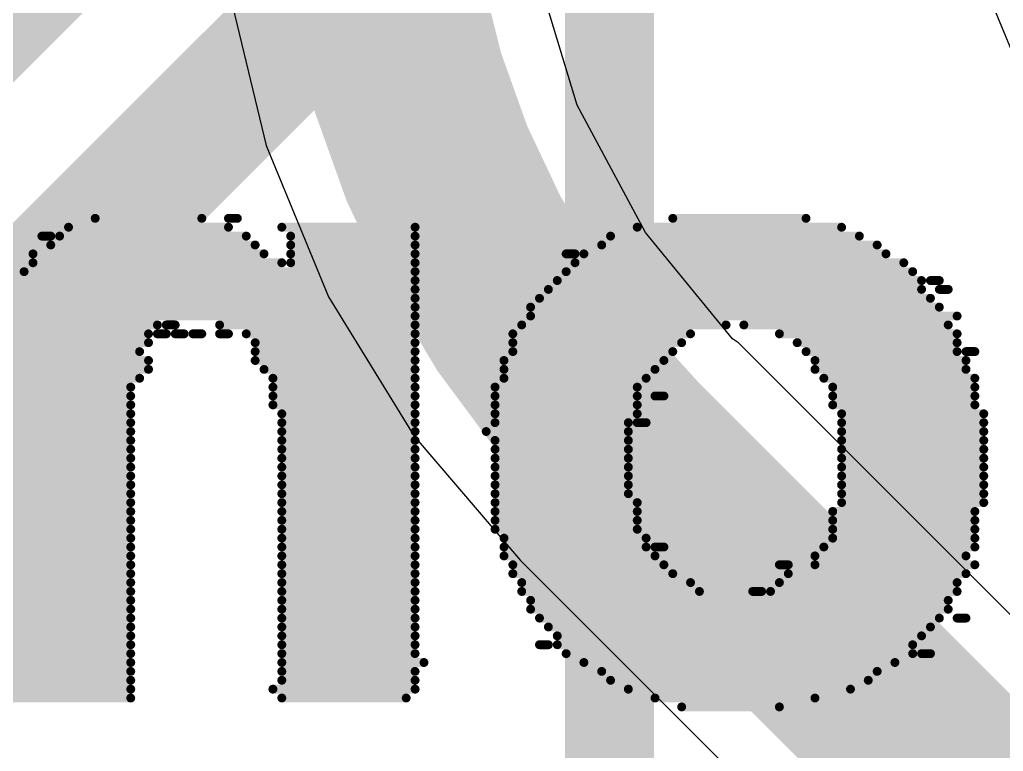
# Model space of a CAD drawing. Header units: millimetres. Extents: x -41 to 155, y -111 to 87.
# Drawn here: x -1.686 to 1.126, y 6.731 to 8.823 of the extents above; entities that cross this region are included whole.
import ezdxf

# ---------------------------------------------------------------- set-up
doc = ezdxf.new("R2010")
doc.units = ezdxf.units.MM
for name, color, linetype in [('BottomLayer', 5, 'Continuous'), ('BottomOverlay', 54, 'Continuous'), ('Mechanical1', 6, 'Continuous'), ('Mechanical2', 216, 'Continuous'), ('TopLayer', 1, 'Continuous')]:
    doc.layers.add(name, color=color, linetype=linetype)

msp = doc.modelspace()

# ---------------------------------------------------------------- linework, layer by layer
at = {"layer": 'BottomLayer', "const_width": 0.3809999999999999}
for points in [[(-8.52047572, 2.09672428), (2.86285178, 13.48005178)], [(-7.206251779999999, 2.47114822), (2.96445178, 12.64185178)]]:
    msp.add_lwpolyline(points, dxfattribs=at)
at = {"layer": 'BottomOverlay', "const_width": 0.0254}
for points in [[(-1.4699996, 8.254999999999999), (-1.1651996, 8.254999999999999)], [(-1.0889996, 8.254999999999999), (-1.0635996, 8.254999999999999)], [(0.1810004, 8.254999999999999), (0.5620004, 8.254999999999999)], [(-1.5461996, 8.2296), (-1.0889996, 8.2296)], [(-0.9365995999999999, 8.2296), (-0.5555996, 8.2296)], [(0.0794004, 8.2296), (0.6636004, 8.2296)], [(-1.6223996, 8.2042), (-1.5969996, 8.2042)], [(-1.5715996, 8.2042), (-1.0381996, 8.2042)], [(-0.9111996, 8.2042), (-0.5555996, 8.2042)], [(0.0032004, 8.2042), (0.7144004, 8.2042)], [(-1.5969996, 8.178799999999999), (-1.0127996, 8.178799999999999)], [(-0.9111996, 8.178799999999999), (-0.5555996, 8.178799999999999)], [(-0.0221996, 8.178799999999999), (0.7652004, 8.178799999999999)], [(-1.6477996, 8.1534), (-0.9873995999999999, 8.1534)], [(-0.9111996, 8.1534), (-0.5555996, 8.1534)], [(-0.1237996, 8.1534), (-0.09839959999999999, 8.1534)], [(-0.0729996, 8.1534), (0.7906004, 8.1534)], [(-1.6477996, 8.128), (-0.9365995999999999, 8.128)], [(-0.9111996, 8.128), (-0.5555996, 8.128)], [(-0.09839959999999999, 8.128), (0.8414004, 8.128)], [(-1.6731996, 8.102599999999999), (-0.5555996, 8.102599999999999)], [(-0.1237996, 8.102599999999999), (0.8668003999999999, 8.102599999999999)], [(-2.5113996, 8.0772), (-0.5555996, 8.0772)], [(-0.1491996, 8.0772), (0.8922003999999999, 8.0772)], [(0.9176003999999999, 8.0772), (0.9430004, 8.0772)], [(-2.5113996, 8.0518), (-0.5555996, 8.0518)], [(-0.1745996, 8.0518), (0.8922003999999999, 8.0518)], [(0.9430004, 8.0518), (0.9684003999999999, 8.0518)], [(-2.5367996, 8.001), (-0.5555996, 8.001)], [(-2.5113996, 8.026399999999999), (-0.5555996, 8.026399999999999)], [(-0.2253996, 8.001), (0.9430004, 8.001)], [(-0.1999996, 8.026399999999999), (0.9176003999999999, 8.026399999999999)], [(-2.5367996, 7.9756), (-0.5555996, 7.9756)], [(-0.2253996, 7.9756), (0.9938003999999999, 7.9756)], [(-1.9017996, 7.9502), (-1.2921996, 7.9502)], [(-1.2667996, 7.9502), (-1.2413996, 7.9502)], [(-1.1143996, 7.9502), (-0.5555996, 7.9502)], [(-0.2507996, 7.9502), (0.3334004, 7.9502)], [(0.3842004, 7.9502), (0.9684003999999999, 7.9502)], [(-1.8509996, 7.924799999999999), (-1.3175996, 7.924799999999999)], [(-1.2921996, 7.924799999999999), (-1.2667996, 7.924799999999999)], [(-1.2413996, 7.924799999999999), (-1.2159996, 7.924799999999999)], [(-1.1905996, 7.924799999999999), (-1.1651996, 7.924799999999999)], [(-1.1143996, 7.924799999999999), (-1.0889996, 7.924799999999999)], [(-1.0381996, 7.924799999999999), (-0.5555996, 7.924799999999999)], [(-0.2761996, 7.924799999999999), (0.2318004, 7.924799999999999)], [(0.4858004, 7.924799999999999), (0.9938003999999999, 7.924799999999999)], [(-1.8255996, 7.899399999999999), (-1.3175996, 7.899399999999999)], [(-1.0127996, 7.899399999999999), (-0.5555996, 7.899399999999999)], [(-0.2761996, 7.899399999999999), (0.2064004, 7.899399999999999)], [(0.5366004, 7.899399999999999), (0.9938003999999999, 7.899399999999999)], [(-1.8001996, 7.874), (-1.3429996, 7.874)], [(-1.0127996, 7.874), (-0.5555996, 7.874)], [(-0.2761996, 7.874), (0.1810004, 7.874)], [(0.5620004, 7.874), (0.9938003999999999, 7.874)], [(1.0192004, 7.874), (1.0446004, 7.874)], [(-1.8001996, 7.848599999999999), (-1.3175996, 7.848599999999999)], [(-1.0127996, 7.848599999999999), (-0.5555996, 7.848599999999999)], [(-0.3015996, 7.848599999999999), (0.1556004, 7.848599999999999)], [(0.5874003999999999, 7.848599999999999), (1.0192004, 7.848599999999999)], [(-1.7747996, 7.823199999999999), (-1.3175996, 7.823199999999999)], [(-0.9873995999999999, 7.823199999999999), (-0.5555996, 7.823199999999999)], [(-0.3015996, 7.823199999999999), (0.1302004, 7.823199999999999)], [(0.5874003999999999, 7.823199999999999), (1.0192004, 7.823199999999999)], [(-1.7747996, 7.7978), (-1.3429996, 7.7978)], [(-0.9619995999999998, 7.7978), (-0.5555996, 7.7978)], [(-0.3015996, 7.7978), (0.1048004, 7.7978)], [(0.6128004, 7.7978), (1.0446004, 7.7978)], [(-1.7747996, 7.772399999999999), (-1.3683996, 7.772399999999999)], [(-0.9619995999999998, 7.772399999999999), (-0.5555996, 7.772399999999999)], [(-0.3269996, 7.772399999999999), (0.0794004, 7.772399999999999)], [(0.6382003999999999, 7.772399999999999), (1.0446004, 7.772399999999999)], [(-1.7493996, 7.746999999999999), (-1.3683996, 7.746999999999999)], [(-1.7493996, 7.7216), (-1.3683996, 7.7216)], [(-0.9619995999999998, 7.746999999999999), (-0.5555996, 7.746999999999999)], [(-0.9619995999999998, 7.7216), (-0.5555996, 7.7216)], [(-0.3269996, 7.746999999999999), (0.0794004, 7.746999999999999)], [(-0.3269996, 7.7216), (0.0794004, 7.7216)], [(0.1302004, 7.746999999999999), (0.1556004, 7.746999999999999)], [(0.6382003999999999, 7.746999999999999), (1.0446004, 7.746999999999999)], [(0.6382003999999999, 7.7216), (1.0446004, 7.7216)], [(-1.7493996, 7.696199999999999), (-1.3683996, 7.696199999999999)], [(-0.9365995999999999, 7.696199999999999), (-0.5555996, 7.696199999999999)], [(-0.3269996, 7.696199999999999), (0.0794004, 7.696199999999999)], [(0.6636004, 7.696199999999999), (1.0700004, 7.696199999999999)], [(-1.7493996, 7.670799999999999), (-1.3683996, 7.670799999999999)], [(-0.9365995999999999, 7.670799999999999), (-0.5555996, 7.670799999999999)], [(-0.3269996, 7.670799999999999), (0.05400039999999999, 7.670799999999999)], [(0.0794004, 7.670799999999999), (0.1048004, 7.670799999999999)], [(0.6636004, 7.670799999999999), (1.0700004, 7.670799999999999)], [(-1.7493996, 7.6454), (-1.3683996, 7.6454)], [(-0.9365995999999999, 7.6454), (-0.5555996, 7.6454)], [(-0.3523996, 7.6454), (0.05400039999999999, 7.6454)], [(0.6636004, 7.6454), (1.0700004, 7.6454)], [(-1.7493996, 7.619999999999999), (-1.3683996, 7.619999999999999)], [(-0.9365995999999999, 7.619999999999999), (-0.5555996, 7.619999999999999)], [(-0.3269996, 7.619999999999999), (0.05400039999999999, 7.619999999999999)], [(0.6636004, 7.619999999999999), (1.0700004, 7.619999999999999)], [(-1.7493996, 7.594599999999999), (-1.3683996, 7.594599999999999)], [(-0.9365995999999999, 7.594599999999999), (-0.5555996, 7.594599999999999)], [(-0.3269996, 7.594599999999999), (0.05400039999999999, 7.594599999999999)], [(0.6636004, 7.594599999999999), (1.0700004, 7.594599999999999)], [(-1.7493996, 7.569199999999999), (-1.3683996, 7.569199999999999)], [(-0.9365995999999999, 7.569199999999999), (-0.5555996, 7.569199999999999)], [(-0.3269996, 7.569199999999999), (0.05400039999999999, 7.569199999999999)], [(0.6636004, 7.569199999999999), (1.0700004, 7.569199999999999)], [(-1.7493996, 7.543799999999999), (-1.3683996, 7.543799999999999)], [(-0.9365995999999999, 7.543799999999999), (-0.5555996, 7.543799999999999)], [(-0.3269996, 7.543799999999999), (0.05400039999999999, 7.543799999999999)], [(0.6636004, 7.543799999999999), (1.0700004, 7.543799999999999)], [(-1.7493996, 7.518399999999999), (-1.3683996, 7.518399999999999)], [(-0.9365995999999999, 7.518399999999999), (-0.5555996, 7.518399999999999)], [(-0.3269996, 7.518399999999999), (0.05400039999999999, 7.518399999999999)], [(0.6636004, 7.518399999999999), (1.0700004, 7.518399999999999)], [(-1.7493996, 7.492999999999999), (-1.3683996, 7.492999999999999)], [(-1.7493996, 7.467599999999999), (-1.3683996, 7.467599999999999)], [(-0.9365995999999999, 7.492999999999999), (-0.5555996, 7.492999999999999)], [(-0.9365995999999999, 7.467599999999999), (-0.5555996, 7.467599999999999)], [(-0.3269996, 7.492999999999999), (0.05400039999999999, 7.492999999999999)], [(-0.3269996, 7.467599999999999), (0.05400039999999999, 7.467599999999999)], [(0.6636004, 7.492999999999999), (1.0700004, 7.492999999999999)], [(0.6636004, 7.467599999999999), (1.0700004, 7.467599999999999)], [(-1.7493996, 7.442199999999999), (-1.3683996, 7.442199999999999)], [(-0.9365995999999999, 7.442199999999999), (-0.5555996, 7.442199999999999)], [(-0.3269996, 7.442199999999999), (0.0794004, 7.442199999999999)], [(0.6636004, 7.442199999999999), (1.0700004, 7.442199999999999)], [(-1.7493996, 7.416799999999999), (-1.3683996, 7.416799999999999)], [(-0.9365995999999999, 7.416799999999999), (-0.5555996, 7.416799999999999)], [(-0.3269996, 7.416799999999999), (0.0794004, 7.416799999999999)], [(0.6382003999999999, 7.416799999999999), (1.0446004, 7.416799999999999)], [(-1.7493996, 7.391399999999999), (-1.3683996, 7.391399999999999)], [(-0.9365995999999999, 7.391399999999999), (-0.5555996, 7.391399999999999)], [(-0.3269996, 7.391399999999999), (0.0794004, 7.391399999999999)], [(0.6382003999999999, 7.391399999999999), (1.0446004, 7.391399999999999)], [(-1.7493996, 7.365999999999999), (-1.3683996, 7.365999999999999)], [(-0.9365995999999999, 7.365999999999999), (-0.5555996, 7.365999999999999)], [(-0.3269996, 7.365999999999999), (0.0794004, 7.365999999999999)], [(0.6382003999999999, 7.365999999999999), (1.0446004, 7.365999999999999)], [(-1.7493996, 7.340599999999999), (-1.3683996, 7.340599999999999)], [(-0.9365995999999999, 7.340599999999999), (-0.5555996, 7.340599999999999)], [(-0.3015996, 7.340599999999999), (0.1048004, 7.340599999999999)], [(0.6382003999999999, 7.340599999999999), (1.0446004, 7.340599999999999)], [(-1.7493996, 7.315199999999999), (-1.3683996, 7.315199999999999)], [(-0.9365995999999999, 7.315199999999999), (-0.5555996, 7.315199999999999)], [(-0.3015996, 7.315199999999999), (0.1048004, 7.315199999999999)], [(0.1302004, 7.315199999999999), (0.1556004, 7.315199999999999)], [(0.6128004, 7.315199999999999), (1.0446004, 7.315199999999999)], [(-1.7493996, 7.289799999999999), (-1.3683996, 7.289799999999999)], [(-0.9365995999999999, 7.289799999999999), (-0.5555996, 7.289799999999999)], [(-0.3015996, 7.289799999999999), (0.1302004, 7.289799999999999)], [(0.5874003999999999, 7.289799999999999), (1.0192004, 7.289799999999999)], [(-1.7493996, 7.264399999999999), (-1.3683996, 7.264399999999999)], [(-0.9365995999999999, 7.264399999999999), (-0.5555996, 7.264399999999999)], [(-0.2761996, 7.264399999999999), (0.1556004, 7.264399999999999)], [(0.4858004, 7.264399999999999), (0.5112004, 7.264399999999999)], [(0.5874003999999999, 7.264399999999999), (1.0446004, 7.264399999999999)], [(-1.7493996, 7.238999999999999), (-1.3683996, 7.238999999999999)], [(-1.7493996, 7.213599999999999), (-1.3683996, 7.213599999999999)], [(-0.9365995999999999, 7.238999999999999), (-0.5555996, 7.238999999999999)], [(-0.9365995999999999, 7.213599999999999), (-0.5555996, 7.213599999999999)], [(-0.2761996, 7.238999999999999), (0.1810004, 7.238999999999999)], [(-0.2507996, 7.213599999999999), (0.2318004, 7.213599999999999)], [(0.4858004, 7.213599999999999), (0.9938003999999999, 7.213599999999999)], [(0.5112004, 7.238999999999999), (1.0192004, 7.238999999999999)], [(-1.7493996, 7.188199999999999), (-1.3683996, 7.188199999999999)], [(-0.9365995999999999, 7.188199999999999), (-0.5555996, 7.188199999999999)], [(-0.2507996, 7.188199999999999), (0.2572004, 7.188199999999999)], [(0.4096004, 7.188199999999999), (0.4350004, 7.188199999999999)], [(0.4604004, 7.188199999999999), (0.9938003999999999, 7.188199999999999)], [(-1.7493996, 7.162799999999999), (-1.3683996, 7.162799999999999)], [(-0.9365995999999999, 7.162799999999999), (-0.5555996, 7.162799999999999)], [(-0.2253996, 7.162799999999999), (0.9684003999999999, 7.162799999999999)], [(-1.7493996, 7.1374), (-1.3683996, 7.1374)], [(-0.9365995999999999, 7.1374), (-0.5555996, 7.1374)], [(-0.2253996, 7.1374), (0.9684003999999999, 7.1374)], [(-1.7493996, 7.112), (-1.3683996, 7.112)], [(-0.9365995999999999, 7.112), (-0.5555996, 7.112)], [(-0.1999996, 7.112), (0.9430004, 7.112)], [(0.9938003999999999, 7.112), (1.0192004, 7.112)], [(-1.7493996, 7.086600000000001), (-1.3683996, 7.086600000000001)], [(-0.9365995999999999, 7.086600000000001), (-0.5555996, 7.086600000000001)], [(-0.1745996, 7.086600000000001), (0.9176003999999999, 7.086600000000001)], [(-1.7493996, 7.0612), (-1.3683996, 7.0612)], [(-0.9365995999999999, 7.0612), (-0.5555996, 7.0612)], [(-0.1491996, 7.0612), (0.8922003999999999, 7.0612)], [(-1.7493996, 7.0358), (-1.3683996, 7.0358)], [(-0.9365995999999999, 7.0358), (-0.5555996, 7.0358)], [(-0.1999996, 7.0358), (-0.1745996, 7.0358)], [(-0.1491996, 7.0358), (0.8668003999999999, 7.0358)], [(-1.7493996, 7.010400000000001), (-1.3683996, 7.010400000000001)], [(-0.9365995999999999, 7.010400000000001), (-0.5555996, 7.010400000000001)], [(-0.1237996, 7.010400000000001), (0.8668003999999999, 7.010400000000001)], [(0.8922003999999999, 7.010400000000001), (0.9176003999999999, 7.010400000000001)], [(-1.7493996, 6.985), (-1.3683996, 6.985)], [(-0.9365995999999999, 6.985), (-0.5301996, 6.985)], [(-0.0729996, 6.985), (0.8160004, 6.985)], [(-1.7747996, 6.9596), (-1.3683996, 6.9596)], [(-1.7493996, 6.9342), (-1.3683996, 6.9342)], [(-0.9365995999999999, 6.9596), (-0.5555996, 6.9596)], [(-0.9365995999999999, 6.9342), (-0.5555996, 6.9342)], [(-0.0221996, 6.9596), (0.7652004, 6.9596)], [(0.0032004, 6.9342), (0.7398003999999999, 6.9342)], [(-1.7493996, 6.9088), (-1.3683996, 6.9088)], [(-0.9619995999999998, 6.9088), (-0.5555996, 6.9088)], [(0.05400039999999999, 6.9088), (0.6890004, 6.9088)], [(-1.7493996, 6.8834), (-1.3683996, 6.8834)], [(-0.9365995999999999, 6.8834), (-0.5809996, 6.8834)], [(0.1302004, 6.8834), (0.5874003999999999, 6.8834)], [(0.2064004, 6.858), (0.4858004, 6.858)]]:
    msp.add_lwpolyline(points, dxfattribs=at)
at = {"layer": 'BottomOverlay', "const_width": 0.0127}
for points in [[(-1.4763496, 8.254999999999999, 1), (-1.4636496, 8.254999999999999, 1)], [(-1.1715496, 8.254999999999999, 1), (-1.1588496, 8.254999999999999, 1)], [(-1.0953496, 8.254999999999999, 1), (-1.0826496, 8.254999999999999, 1)], [(-1.0699496, 8.254999999999999, 1), (-1.0572496, 8.254999999999999, 1)], [(0.1746504, 8.254999999999999, 1), (0.1873504, 8.254999999999999, 1)], [(0.5556504, 8.254999999999999, 1), (0.5683503999999999, 8.254999999999999, 1)], [(-1.5525496, 8.2296, 1), (-1.5398496, 8.2296, 1)], [(-1.0953496, 8.2296, 1), (-1.0826496, 8.2296, 1)], [(-0.9429495999999998, 8.2296, 1), (-0.9302495999999999, 8.2296, 1)], [(-0.5619496, 8.2296, 1), (-0.5492496, 8.2296, 1)], [(0.0730504, 8.2296, 1), (0.0857504, 8.2296, 1)], [(0.6572503999999999, 8.2296, 1), (0.6699504, 8.2296, 1)], [(-1.6287496, 8.2042, 1), (-1.6160496, 8.2042, 1)], [(-1.6033496, 8.2042, 1), (-1.5906496, 8.2042, 1)], [(-1.5779496, 8.2042, 1), (-1.5652496, 8.2042, 1)], [(-1.0445496, 8.2042, 1), (-1.0318496, 8.2042, 1)], [(-0.9175496000000001, 8.2042, 1), (-0.9048496, 8.2042, 1)], [(-0.5619496, 8.2042, 1), (-0.5492496, 8.2042, 1)], [(-0.0031496, 8.2042, 1), (0.009550399999999999, 8.2042, 1)], [(0.7080504, 8.2042, 1), (0.7207503999999999, 8.2042, 1)], [(-1.6033496, 8.178799999999999, 1), (-1.5906496, 8.178799999999999, 1)], [(-1.0191496, 8.178799999999999, 1), (-1.0064496, 8.178799999999999, 1)], [(-0.9175496000000001, 8.178799999999999, 1), (-0.9048496, 8.178799999999999, 1)], [(-0.5619496, 8.178799999999999, 1), (-0.5492496, 8.178799999999999, 1)], [(-0.0285496, 8.178799999999999, 1), (-0.0158496, 8.178799999999999, 1)], [(0.7588503999999999, 8.178799999999999, 1), (0.7715504, 8.178799999999999, 1)], [(-1.6541496, 8.1534, 1), (-1.6414496, 8.1534, 1)], [(-0.9937495999999999, 8.1534, 1), (-0.9810495999999999, 8.1534, 1)], [(-0.9175496000000001, 8.1534, 1), (-0.9048496, 8.1534, 1)], [(-0.5619496, 8.1534, 1), (-0.5492496, 8.1534, 1)], [(-0.1301496, 8.1534, 1), (-0.1174496, 8.1534, 1)], [(-0.1047496, 8.1534, 1), (-0.0920496, 8.1534, 1)], [(-0.07934959999999999, 8.1534, 1), (-0.0666496, 8.1534, 1)], [(0.7842504, 8.1534, 1), (0.7969504, 8.1534, 1)], [(-1.6541496, 8.128, 1), (-1.6414496, 8.128, 1)], [(-0.9429495999999998, 8.128, 1), (-0.9302495999999999, 8.128, 1)], [(-0.9175496000000001, 8.128, 1), (-0.9048496, 8.128, 1)], [(-0.5619496, 8.128, 1), (-0.5492496, 8.128, 1)], [(-0.1047496, 8.128, 1), (-0.0920496, 8.128, 1)], [(0.8350504, 8.128, 1), (0.8477504, 8.128, 1)], [(-1.6795496, 8.102599999999999, 1), (-1.6668496, 8.102599999999999, 1)], [(-0.5619496, 8.102599999999999, 1), (-0.5492496, 8.102599999999999, 1)], [(-0.1301496, 8.102599999999999, 1), (-0.1174496, 8.102599999999999, 1)], [(0.8604504000000001, 8.102599999999999, 1), (0.8731503999999999, 8.102599999999999, 1)], [(-0.5619496, 8.0772, 1), (-0.5492496, 8.0772, 1)], [(-0.1555496, 8.0772, 1), (-0.1428496, 8.0772, 1)], [(0.8858503999999999, 8.0772, 1), (0.8985503999999999, 8.0772, 1)], [(0.9112503999999999, 8.0772, 1), (0.9239504, 8.0772, 1)], [(0.9366503999999999, 8.0772, 1), (0.9493503999999999, 8.0772, 1)], [(-0.5619496, 8.0518, 1), (-0.5492496, 8.0518, 1)], [(-0.1809496, 8.0518, 1), (-0.1682496, 8.0518, 1)], [(0.8858503999999999, 8.0518, 1), (0.8985503999999999, 8.0518, 1)], [(0.9366503999999999, 8.0518, 1), (0.9493503999999999, 8.0518, 1)], [(0.9620504, 8.0518, 1), (0.9747503999999999, 8.0518, 1)], [(-0.5619496, 8.026399999999999, 1), (-0.5492496, 8.026399999999999, 1)], [(-0.5619496, 8.001, 1), (-0.5492496, 8.001, 1)], [(-0.2317496, 8.001, 1), (-0.2190496, 8.001, 1)], [(-0.2063496, 8.026399999999999, 1), (-0.1936496, 8.026399999999999, 1)], [(0.9112503999999999, 8.026399999999999, 1), (0.9239504, 8.026399999999999, 1)], [(0.9366503999999999, 8.001, 1), (0.9493503999999999, 8.001, 1)], [(-0.5619496, 7.9756, 1), (-0.5492496, 7.9756, 1)], [(-0.2317496, 7.9756, 1), (-0.2190496, 7.9756, 1)], [(0.9874504, 7.9756, 1), (1.0001504, 7.9756, 1)], [(-1.2985496, 7.9502, 1), (-1.2858496, 7.9502, 1)], [(-1.2731496, 7.9502, 1), (-1.2604496, 7.9502, 1)], [(-1.2477496, 7.9502, 1), (-1.2350496, 7.9502, 1)], [(-1.1207496, 7.9502, 1), (-1.1080496, 7.9502, 1)], [(-0.5619496, 7.9502, 1), (-0.5492496, 7.9502, 1)], [(-0.2571496, 7.9502, 1), (-0.2444496, 7.9502, 1)], [(0.3270504, 7.9502, 1), (0.3397504, 7.9502, 1)], [(0.3778504, 7.9502, 1), (0.3905504, 7.9502, 1)], [(0.9620504, 7.9502, 1), (0.9747503999999999, 7.9502, 1)], [(-1.3239496, 7.924799999999999, 1), (-1.3112496, 7.924799999999999, 1)], [(-1.2985496, 7.924799999999999, 1), (-1.2858496, 7.924799999999999, 1)], [(-1.2731496, 7.924799999999999, 1), (-1.2604496, 7.924799999999999, 1)], [(-1.2477496, 7.924799999999999, 1), (-1.2350496, 7.924799999999999, 1)], [(-1.2223496, 7.924799999999999, 1), (-1.2096496, 7.924799999999999, 1)], [(-1.1969496, 7.924799999999999, 1), (-1.1842496, 7.924799999999999, 1)], [(-1.1715496, 7.924799999999999, 1), (-1.1588496, 7.924799999999999, 1)], [(-1.1207496, 7.924799999999999, 1), (-1.1080496, 7.924799999999999, 1)], [(-1.0953496, 7.924799999999999, 1), (-1.0826496, 7.924799999999999, 1)], [(-1.0445496, 7.924799999999999, 1), (-1.0318496, 7.924799999999999, 1)], [(-0.5619496, 7.924799999999999, 1), (-0.5492496, 7.924799999999999, 1)], [(-0.2825496, 7.924799999999999, 1), (-0.2698496, 7.924799999999999, 1)], [(0.2254504, 7.924799999999999, 1), (0.2381504, 7.924799999999999, 1)], [(0.4794504, 7.924799999999999, 1), (0.4921504, 7.924799999999999, 1)], [(0.9874504, 7.924799999999999, 1), (1.0001504, 7.924799999999999, 1)], [(-1.3239496, 7.899399999999999, 1), (-1.3112496, 7.899399999999999, 1)], [(-1.0191496, 7.899399999999999, 1), (-1.0064496, 7.899399999999999, 1)], [(-0.5619496, 7.899399999999999, 1), (-0.5492496, 7.899399999999999, 1)], [(-0.2825496, 7.899399999999999, 1), (-0.2698496, 7.899399999999999, 1)], [(0.2000504, 7.899399999999999, 1), (0.2127504, 7.899399999999999, 1)], [(0.5302503999999999, 7.899399999999999, 1), (0.5429503999999999, 7.899399999999999, 1)], [(0.9874504, 7.899399999999999, 1), (1.0001504, 7.899399999999999, 1)], [(-1.3493496, 7.874, 1), (-1.3366496, 7.874, 1)], [(-1.0191496, 7.874, 1), (-1.0064496, 7.874, 1)], [(-0.5619496, 7.874, 1), (-0.5492496, 7.874, 1)], [(-0.2825496, 7.874, 1), (-0.2698496, 7.874, 1)], [(0.1746504, 7.874, 1), (0.1873504, 7.874, 1)], [(0.5556504, 7.874, 1), (0.5683503999999999, 7.874, 1)], [(0.9874504, 7.874, 1), (1.0001504, 7.874, 1)], [(1.0128504, 7.874, 1), (1.0255504, 7.874, 1)], [(1.0382504, 7.874, 1), (1.0509504, 7.874, 1)], [(-1.3239496, 7.848599999999999, 1), (-1.3112496, 7.848599999999999, 1)], [(-1.0191496, 7.848599999999999, 1), (-1.0064496, 7.848599999999999, 1)], [(-0.5619496, 7.848599999999999, 1), (-0.5492496, 7.848599999999999, 1)], [(-0.3079496, 7.848599999999999, 1), (-0.2952496, 7.848599999999999, 1)], [(0.1492504, 7.848599999999999, 1), (0.1619504, 7.848599999999999, 1)], [(0.5810504, 7.848599999999999, 1), (0.5937504, 7.848599999999999, 1)], [(1.0128504, 7.848599999999999, 1), (1.0255504, 7.848599999999999, 1)], [(-1.3239496, 7.823199999999999, 1), (-1.3112496, 7.823199999999999, 1)], [(-0.9937495999999999, 7.823199999999999, 1), (-0.9810495999999999, 7.823199999999999, 1)], [(-0.5619496, 7.823199999999999, 1), (-0.5492496, 7.823199999999999, 1)], [(-0.3079496, 7.823199999999999, 1), (-0.2952496, 7.823199999999999, 1)], [(0.1238504, 7.823199999999999, 1), (0.1365504, 7.823199999999999, 1)], [(0.5810504, 7.823199999999999, 1), (0.5937504, 7.823199999999999, 1)], [(1.0128504, 7.823199999999999, 1), (1.0255504, 7.823199999999999, 1)], [(-1.3493496, 7.7978, 1), (-1.3366496, 7.7978, 1)], [(-0.9683495999999999, 7.7978, 1), (-0.9556495999999999, 7.7978, 1)], [(-0.5619496, 7.7978, 1), (-0.5492496, 7.7978, 1)], [(-0.3079496, 7.7978, 1), (-0.2952496, 7.7978, 1)], [(0.0984504, 7.7978, 1), (0.1111504, 7.7978, 1)], [(0.6064504000000001, 7.7978, 1), (0.6191503999999999, 7.7978, 1)], [(1.0382504, 7.7978, 1), (1.0509504, 7.7978, 1)], [(-1.3747496, 7.772399999999999, 1), (-1.3620496, 7.772399999999999, 1)], [(-0.9683495999999999, 7.772399999999999, 1), (-0.9556495999999999, 7.772399999999999, 1)], [(-0.5619496, 7.772399999999999, 1), (-0.5492496, 7.772399999999999, 1)], [(-0.3333496, 7.772399999999999, 1), (-0.3206496, 7.772399999999999, 1)], [(0.0730504, 7.772399999999999, 1), (0.0857504, 7.772399999999999, 1)], [(0.6318503999999999, 7.772399999999999, 1), (0.6445504, 7.772399999999999, 1)], [(1.0382504, 7.772399999999999, 1), (1.0509504, 7.772399999999999, 1)], [(-1.3747496, 7.746999999999999, 1), (-1.3620496, 7.746999999999999, 1)], [(-1.3747496, 7.7216, 1), (-1.3620496, 7.7216, 1)], [(-0.9683495999999999, 7.746999999999999, 1), (-0.9556495999999999, 7.746999999999999, 1)], [(-0.9683495999999999, 7.7216, 1), (-0.9556495999999999, 7.7216, 1)], [(-0.5619496, 7.746999999999999, 1), (-0.5492496, 7.746999999999999, 1)], [(-0.5619496, 7.7216, 1), (-0.5492496, 7.7216, 1)], [(-0.3333496, 7.746999999999999, 1), (-0.3206496, 7.746999999999999, 1)], [(-0.3333496, 7.7216, 1), (-0.3206496, 7.7216, 1)], [(0.0730504, 7.746999999999999, 1), (0.0857504, 7.746999999999999, 1)], [(0.0730504, 7.7216, 1), (0.0857504, 7.7216, 1)], [(0.1238504, 7.746999999999999, 1), (0.1365504, 7.746999999999999, 1)], [(0.1492504, 7.746999999999999, 1), (0.1619504, 7.746999999999999, 1)], [(0.6318503999999999, 7.746999999999999, 1), (0.6445504, 7.746999999999999, 1)], [(0.6318503999999999, 7.7216, 1), (0.6445504, 7.7216, 1)], [(1.0382504, 7.746999999999999, 1), (1.0509504, 7.746999999999999, 1)], [(1.0382504, 7.7216, 1), (1.0509504, 7.7216, 1)], [(-1.3747496, 7.696199999999999, 1), (-1.3620496, 7.696199999999999, 1)], [(-0.9429495999999998, 7.696199999999999, 1), (-0.9302495999999999, 7.696199999999999, 1)], [(-0.5619496, 7.696199999999999, 1), (-0.5492496, 7.696199999999999, 1)], [(-0.3333496, 7.696199999999999, 1), (-0.3206496, 7.696199999999999, 1)], [(0.0730504, 7.696199999999999, 1), (0.0857504, 7.696199999999999, 1)], [(0.6572503999999999, 7.696199999999999, 1), (0.6699504, 7.696199999999999, 1)], [(1.0636504, 7.696199999999999, 1), (1.0763504, 7.696199999999999, 1)], [(-1.3747496, 7.670799999999999, 1), (-1.3620496, 7.670799999999999, 1)], [(-0.9429495999999998, 7.670799999999999, 1), (-0.9302495999999999, 7.670799999999999, 1)], [(-0.5619496, 7.670799999999999, 1), (-0.5492496, 7.670799999999999, 1)], [(-0.3333496, 7.670799999999999, 1), (-0.3206496, 7.670799999999999, 1)], [(0.0476504, 7.670799999999999, 1), (0.0603504, 7.670799999999999, 1)], [(0.0730504, 7.670799999999999, 1), (0.0857504, 7.670799999999999, 1)], [(0.0984504, 7.670799999999999, 1), (0.1111504, 7.670799999999999, 1)], [(0.6572503999999999, 7.670799999999999, 1), (0.6699504, 7.670799999999999, 1)], [(1.0636504, 7.670799999999999, 1), (1.0763504, 7.670799999999999, 1)], [(-1.3747496, 7.6454, 1), (-1.3620496, 7.6454, 1)], [(-0.9429495999999998, 7.6454, 1), (-0.9302495999999999, 7.6454, 1)], [(-0.5619496, 7.6454, 1), (-0.5492496, 7.6454, 1)], [(-0.3587495999999999, 7.6454, 1), (-0.3460496, 7.6454, 1)], [(0.0476504, 7.6454, 1), (0.0603504, 7.6454, 1)], [(0.6572503999999999, 7.6454, 1), (0.6699504, 7.6454, 1)], [(1.0636504, 7.6454, 1), (1.0763504, 7.6454, 1)], [(-1.3747496, 7.619999999999999, 1), (-1.3620496, 7.619999999999999, 1)], [(-0.9429495999999998, 7.619999999999999, 1), (-0.9302495999999999, 7.619999999999999, 1)], [(-0.5619496, 7.619999999999999, 1), (-0.5492496, 7.619999999999999, 1)], [(-0.3333496, 7.619999999999999, 1), (-0.3206496, 7.619999999999999, 1)], [(0.0476504, 7.619999999999999, 1), (0.0603504, 7.619999999999999, 1)], [(0.6572503999999999, 7.619999999999999, 1), (0.6699504, 7.619999999999999, 1)], [(1.0636504, 7.619999999999999, 1), (1.0763504, 7.619999999999999, 1)], [(-1.3747496, 7.594599999999999, 1), (-1.3620496, 7.594599999999999, 1)], [(-0.9429495999999998, 7.594599999999999, 1), (-0.9302495999999999, 7.594599999999999, 1)], [(-0.5619496, 7.594599999999999, 1), (-0.5492496, 7.594599999999999, 1)], [(-0.3333496, 7.594599999999999, 1), (-0.3206496, 7.594599999999999, 1)], [(0.0476504, 7.594599999999999, 1), (0.0603504, 7.594599999999999, 1)], [(0.6572503999999999, 7.594599999999999, 1), (0.6699504, 7.594599999999999, 1)], [(1.0636504, 7.594599999999999, 1), (1.0763504, 7.594599999999999, 1)], [(-1.3747496, 7.569199999999999, 1), (-1.3620496, 7.569199999999999, 1)], [(-0.9429495999999998, 7.569199999999999, 1), (-0.9302495999999999, 7.569199999999999, 1)], [(-0.5619496, 7.569199999999999, 1), (-0.5492496, 7.569199999999999, 1)], [(-0.3333496, 7.569199999999999, 1), (-0.3206496, 7.569199999999999, 1)], [(0.0476504, 7.569199999999999, 1), (0.0603504, 7.569199999999999, 1)], [(0.6572503999999999, 7.569199999999999, 1), (0.6699504, 7.569199999999999, 1)], [(1.0636504, 7.569199999999999, 1), (1.0763504, 7.569199999999999, 1)], [(-1.3747496, 7.543799999999999, 1), (-1.3620496, 7.543799999999999, 1)], [(-0.9429495999999998, 7.543799999999999, 1), (-0.9302495999999999, 7.543799999999999, 1)], [(-0.5619496, 7.543799999999999, 1), (-0.5492496, 7.543799999999999, 1)], [(-0.3333496, 7.543799999999999, 1), (-0.3206496, 7.543799999999999, 1)], [(0.0476504, 7.543799999999999, 1), (0.0603504, 7.543799999999999, 1)], [(0.6572503999999999, 7.543799999999999, 1), (0.6699504, 7.543799999999999, 1)], [(1.0636504, 7.543799999999999, 1), (1.0763504, 7.543799999999999, 1)], [(-1.3747496, 7.518399999999999, 1), (-1.3620496, 7.518399999999999, 1)], [(-0.9429495999999998, 7.518399999999999, 1), (-0.9302495999999999, 7.518399999999999, 1)], [(-0.5619496, 7.518399999999999, 1), (-0.5492496, 7.518399999999999, 1)], [(-0.3333496, 7.518399999999999, 1), (-0.3206496, 7.518399999999999, 1)], [(0.0476504, 7.518399999999999, 1), (0.0603504, 7.518399999999999, 1)], [(0.6572503999999999, 7.518399999999999, 1), (0.6699504, 7.518399999999999, 1)], [(1.0636504, 7.518399999999999, 1), (1.0763504, 7.518399999999999, 1)], [(-1.3747496, 7.492999999999999, 1), (-1.3620496, 7.492999999999999, 1)], [(-1.3747496, 7.467599999999999, 1), (-1.3620496, 7.467599999999999, 1)], [(-0.9429495999999998, 7.492999999999999, 1), (-0.9302495999999999, 7.492999999999999, 1)], [(-0.9429495999999998, 7.467599999999999, 1), (-0.9302495999999999, 7.467599999999999, 1)], [(-0.5619496, 7.492999999999999, 1), (-0.5492496, 7.492999999999999, 1)], [(-0.5619496, 7.467599999999999, 1), (-0.5492496, 7.467599999999999, 1)], [(-0.3333496, 7.492999999999999, 1), (-0.3206496, 7.492999999999999, 1)], [(-0.3333496, 7.467599999999999, 1), (-0.3206496, 7.467599999999999, 1)], [(0.0476504, 7.492999999999999, 1), (0.0603504, 7.492999999999999, 1)], [(0.0476504, 7.467599999999999, 1), (0.0603504, 7.467599999999999, 1)], [(0.6572503999999999, 7.492999999999999, 1), (0.6699504, 7.492999999999999, 1)], [(0.6572503999999999, 7.467599999999999, 1), (0.6699504, 7.467599999999999, 1)], [(1.0636504, 7.492999999999999, 1), (1.0763504, 7.492999999999999, 1)], [(1.0636504, 7.467599999999999, 1), (1.0763504, 7.467599999999999, 1)], [(-1.3747496, 7.442199999999999, 1), (-1.3620496, 7.442199999999999, 1)], [(-0.9429495999999998, 7.442199999999999, 1), (-0.9302495999999999, 7.442199999999999, 1)], [(-0.5619496, 7.442199999999999, 1), (-0.5492496, 7.442199999999999, 1)], [(-0.3333496, 7.442199999999999, 1), (-0.3206496, 7.442199999999999, 1)], [(0.0730504, 7.442199999999999, 1), (0.0857504, 7.442199999999999, 1)], [(0.6572503999999999, 7.442199999999999, 1), (0.6699504, 7.442199999999999, 1)], [(1.0636504, 7.442199999999999, 1), (1.0763504, 7.442199999999999, 1)], [(-1.3747496, 7.416799999999999, 1), (-1.3620496, 7.416799999999999, 1)], [(-0.9429495999999998, 7.416799999999999, 1), (-0.9302495999999999, 7.416799999999999, 1)], [(-0.5619496, 7.416799999999999, 1), (-0.5492496, 7.416799999999999, 1)], [(-0.3333496, 7.416799999999999, 1), (-0.3206496, 7.416799999999999, 1)], [(0.0730504, 7.416799999999999, 1), (0.0857504, 7.416799999999999, 1)], [(0.6318503999999999, 7.416799999999999, 1), (0.6445504, 7.416799999999999, 1)], [(1.0382504, 7.416799999999999, 1), (1.0509504, 7.416799999999999, 1)], [(-1.3747496, 7.391399999999999, 1), (-1.3620496, 7.391399999999999, 1)], [(-0.9429495999999998, 7.391399999999999, 1), (-0.9302495999999999, 7.391399999999999, 1)], [(-0.5619496, 7.391399999999999, 1), (-0.5492496, 7.391399999999999, 1)], [(-0.3333496, 7.391399999999999, 1), (-0.3206496, 7.391399999999999, 1)], [(0.0730504, 7.391399999999999, 1), (0.0857504, 7.391399999999999, 1)], [(0.6318503999999999, 7.391399999999999, 1), (0.6445504, 7.391399999999999, 1)], [(1.0382504, 7.391399999999999, 1), (1.0509504, 7.391399999999999, 1)], [(-1.3747496, 7.365999999999999, 1), (-1.3620496, 7.365999999999999, 1)], [(-0.9429495999999998, 7.365999999999999, 1), (-0.9302495999999999, 7.365999999999999, 1)], [(-0.5619496, 7.365999999999999, 1), (-0.5492496, 7.365999999999999, 1)], [(-0.3333496, 7.365999999999999, 1), (-0.3206496, 7.365999999999999, 1)], [(0.0730504, 7.365999999999999, 1), (0.0857504, 7.365999999999999, 1)], [(0.6318503999999999, 7.365999999999999, 1), (0.6445504, 7.365999999999999, 1)], [(1.0382504, 7.365999999999999, 1), (1.0509504, 7.365999999999999, 1)], [(-1.3747496, 7.340599999999999, 1), (-1.3620496, 7.340599999999999, 1)], [(-0.9429495999999998, 7.340599999999999, 1), (-0.9302495999999999, 7.340599999999999, 1)], [(-0.5619496, 7.340599999999999, 1), (-0.5492496, 7.340599999999999, 1)], [(-0.3079496, 7.340599999999999, 1), (-0.2952496, 7.340599999999999, 1)], [(0.0984504, 7.340599999999999, 1), (0.1111504, 7.340599999999999, 1)], [(0.6318503999999999, 7.340599999999999, 1), (0.6445504, 7.340599999999999, 1)], [(1.0382504, 7.340599999999999, 1), (1.0509504, 7.340599999999999, 1)], [(-1.3747496, 7.315199999999999, 1), (-1.3620496, 7.315199999999999, 1)], [(-0.9429495999999998, 7.315199999999999, 1), (-0.9302495999999999, 7.315199999999999, 1)], [(-0.5619496, 7.315199999999999, 1), (-0.5492496, 7.315199999999999, 1)], [(-0.3079496, 7.315199999999999, 1), (-0.2952496, 7.315199999999999, 1)], [(0.0984504, 7.315199999999999, 1), (0.1111504, 7.315199999999999, 1)], [(0.1238504, 7.315199999999999, 1), (0.1365504, 7.315199999999999, 1)], [(0.1492504, 7.315199999999999, 1), (0.1619504, 7.315199999999999, 1)], [(0.6064504000000001, 7.315199999999999, 1), (0.6191503999999999, 7.315199999999999, 1)], [(1.0382504, 7.315199999999999, 1), (1.0509504, 7.315199999999999, 1)], [(-1.3747496, 7.289799999999999, 1), (-1.3620496, 7.289799999999999, 1)], [(-0.9429495999999998, 7.289799999999999, 1), (-0.9302495999999999, 7.289799999999999, 1)], [(-0.5619496, 7.289799999999999, 1), (-0.5492496, 7.289799999999999, 1)], [(-0.3079496, 7.289799999999999, 1), (-0.2952496, 7.289799999999999, 1)], [(0.1238504, 7.289799999999999, 1), (0.1365504, 7.289799999999999, 1)], [(0.5810504, 7.289799999999999, 1), (0.5937504, 7.289799999999999, 1)], [(1.0128504, 7.289799999999999, 1), (1.0255504, 7.289799999999999, 1)], [(-1.3747496, 7.264399999999999, 1), (-1.3620496, 7.264399999999999, 1)], [(-0.9429495999999998, 7.264399999999999, 1), (-0.9302495999999999, 7.264399999999999, 1)], [(-0.5619496, 7.264399999999999, 1), (-0.5492496, 7.264399999999999, 1)], [(-0.2825496, 7.264399999999999, 1), (-0.2698496, 7.264399999999999, 1)], [(0.1492504, 7.264399999999999, 1), (0.1619504, 7.264399999999999, 1)], [(0.4794504, 7.264399999999999, 1), (0.4921504, 7.264399999999999, 1)], [(0.5048504, 7.264399999999999, 1), (0.5175504, 7.264399999999999, 1)], [(0.5810504, 7.264399999999999, 1), (0.5937504, 7.264399999999999, 1)], [(1.0382504, 7.264399999999999, 1), (1.0509504, 7.264399999999999, 1)], [(-1.3747496, 7.238999999999999, 1), (-1.3620496, 7.238999999999999, 1)], [(-1.3747496, 7.213599999999999, 1), (-1.3620496, 7.213599999999999, 1)], [(-0.9429495999999998, 7.238999999999999, 1), (-0.9302495999999999, 7.238999999999999, 1)], [(-0.9429495999999998, 7.213599999999999, 1), (-0.9302495999999999, 7.213599999999999, 1)], [(-0.5619496, 7.238999999999999, 1), (-0.5492496, 7.238999999999999, 1)], [(-0.5619496, 7.213599999999999, 1), (-0.5492496, 7.213599999999999, 1)], [(-0.2825496, 7.238999999999999, 1), (-0.2698496, 7.238999999999999, 1)], [(-0.2571496, 7.213599999999999, 1), (-0.2444496, 7.213599999999999, 1)], [(0.1746504, 7.238999999999999, 1), (0.1873504, 7.238999999999999, 1)], [(0.2254504, 7.213599999999999, 1), (0.2381504, 7.213599999999999, 1)], [(0.4794504, 7.213599999999999, 1), (0.4921504, 7.213599999999999, 1)], [(0.5048504, 7.238999999999999, 1), (0.5175504, 7.238999999999999, 1)], [(0.9874504, 7.213599999999999, 1), (1.0001504, 7.213599999999999, 1)], [(1.0128504, 7.238999999999999, 1), (1.0255504, 7.238999999999999, 1)], [(-1.3747496, 7.188199999999999, 1), (-1.3620496, 7.188199999999999, 1)], [(-0.9429495999999998, 7.188199999999999, 1), (-0.9302495999999999, 7.188199999999999, 1)], [(-0.5619496, 7.188199999999999, 1), (-0.5492496, 7.188199999999999, 1)], [(-0.2571496, 7.188199999999999, 1), (-0.2444496, 7.188199999999999, 1)], [(0.2508504, 7.188199999999999, 1), (0.2635504, 7.188199999999999, 1)], [(0.4032504, 7.188199999999999, 1), (0.4159504, 7.188199999999999, 1)], [(0.4286503999999999, 7.188199999999999, 1), (0.4413504, 7.188199999999999, 1)], [(0.4540504, 7.188199999999999, 1), (0.4667504, 7.188199999999999, 1)], [(0.9874504, 7.188199999999999, 1), (1.0001504, 7.188199999999999, 1)], [(-1.3747496, 7.162799999999999, 1), (-1.3620496, 7.162799999999999, 1)], [(-0.9429495999999998, 7.162799999999999, 1), (-0.9302495999999999, 7.162799999999999, 1)], [(-0.5619496, 7.162799999999999, 1), (-0.5492496, 7.162799999999999, 1)], [(-0.2317496, 7.162799999999999, 1), (-0.2190496, 7.162799999999999, 1)], [(0.9620504, 7.162799999999999, 1), (0.9747503999999999, 7.162799999999999, 1)], [(-1.3747496, 7.1374, 1), (-1.3620496, 7.1374, 1)], [(-0.9429495999999998, 7.1374, 1), (-0.9302495999999999, 7.1374, 1)], [(-0.5619496, 7.1374, 1), (-0.5492496, 7.1374, 1)], [(-0.2317496, 7.1374, 1), (-0.2190496, 7.1374, 1)], [(0.9620504, 7.1374, 1), (0.9747503999999999, 7.1374, 1)], [(-1.3747496, 7.112, 1), (-1.3620496, 7.112, 1)], [(-0.9429495999999998, 7.112, 1), (-0.9302495999999999, 7.112, 1)], [(-0.5619496, 7.112, 1), (-0.5492496, 7.112, 1)], [(-0.2063496, 7.112, 1), (-0.1936496, 7.112, 1)], [(0.9366503999999999, 7.112, 1), (0.9493503999999999, 7.112, 1)], [(0.9874504, 7.112, 1), (1.0001504, 7.112, 1)], [(1.0128504, 7.112, 1), (1.0255504, 7.112, 1)], [(-1.3747496, 7.086600000000001, 1), (-1.3620496, 7.086600000000001, 1)], [(-0.9429495999999998, 7.086600000000001, 1), (-0.9302495999999999, 7.086600000000001, 1)], [(-0.5619496, 7.086600000000001, 1), (-0.5492496, 7.086600000000001, 1)], [(-0.1809496, 7.086600000000001, 1), (-0.1682496, 7.086600000000001, 1)], [(0.9112503999999999, 7.086600000000001, 1), (0.9239504, 7.086600000000001, 1)], [(-1.3747496, 7.0612, 1), (-1.3620496, 7.0612, 1)], [(-0.9429495999999998, 7.0612, 1), (-0.9302495999999999, 7.0612, 1)], [(-0.5619496, 7.0612, 1), (-0.5492496, 7.0612, 1)], [(-0.1555496, 7.0612, 1), (-0.1428496, 7.0612, 1)], [(0.8858503999999999, 7.0612, 1), (0.8985503999999999, 7.0612, 1)], [(-1.3747496, 7.0358, 1), (-1.3620496, 7.0358, 1)], [(-0.9429495999999998, 7.0358, 1), (-0.9302495999999999, 7.0358, 1)], [(-0.5619496, 7.0358, 1), (-0.5492496, 7.0358, 1)], [(-0.2063496, 7.0358, 1), (-0.1936496, 7.0358, 1)], [(-0.1809496, 7.0358, 1), (-0.1682496, 7.0358, 1)], [(-0.1555496, 7.0358, 1), (-0.1428496, 7.0358, 1)], [(0.8604504000000001, 7.0358, 1), (0.8731503999999999, 7.0358, 1)], [(-1.3747496, 7.010400000000001, 1), (-1.3620496, 7.010400000000001, 1)], [(-0.9429495999999998, 7.010400000000001, 1), (-0.9302495999999999, 7.010400000000001, 1)], [(-0.5619496, 7.010400000000001, 1), (-0.5492496, 7.010400000000001, 1)], [(-0.1301496, 7.010400000000001, 1), (-0.1174496, 7.010400000000001, 1)], [(0.8604504000000001, 7.010400000000001, 1), (0.8731503999999999, 7.010400000000001, 1)], [(0.8858503999999999, 7.010400000000001, 1), (0.8985503999999999, 7.010400000000001, 1)], [(0.9112503999999999, 7.010400000000001, 1), (0.9239504, 7.010400000000001, 1)], [(-1.3747496, 6.985, 1), (-1.3620496, 6.985, 1)], [(-0.9429495999999998, 6.985, 1), (-0.9302495999999999, 6.985, 1)], [(-0.5365496, 6.985, 1), (-0.5238495999999999, 6.985, 1)], [(-0.07934959999999999, 6.985, 1), (-0.0666496, 6.985, 1)], [(0.8096504, 6.985, 1), (0.8223504, 6.985, 1)], [(-1.3747496, 6.9596, 1), (-1.3620496, 6.9596, 1)], [(-1.3747496, 6.9342, 1), (-1.3620496, 6.9342, 1)], [(-0.9429495999999998, 6.9596, 1), (-0.9302495999999999, 6.9596, 1)], [(-0.9429495999999998, 6.9342, 1), (-0.9302495999999999, 6.9342, 1)], [(-0.5619496, 6.9596, 1), (-0.5492496, 6.9596, 1)], [(-0.5619496, 6.9342, 1), (-0.5492496, 6.9342, 1)], [(-0.0285496, 6.9596, 1), (-0.0158496, 6.9596, 1)], [(-0.0031496, 6.9342, 1), (0.009550399999999999, 6.9342, 1)], [(0.7334504, 6.9342, 1), (0.7461504, 6.9342, 1)], [(0.7588503999999999, 6.9596, 1), (0.7715504, 6.9596, 1)], [(-1.3747496, 6.9088, 1), (-1.3620496, 6.9088, 1)], [(-0.9683495999999999, 6.9088, 1), (-0.9556495999999999, 6.9088, 1)], [(-0.5619496, 6.9088, 1), (-0.5492496, 6.9088, 1)], [(0.0476504, 6.9088, 1), (0.0603504, 6.9088, 1)], [(0.6826504, 6.9088, 1), (0.6953504, 6.9088, 1)], [(-1.3747496, 6.8834, 1), (-1.3620496, 6.8834, 1)], [(-0.9429495999999998, 6.8834, 1), (-0.9302495999999999, 6.8834, 1)], [(-0.5873495999999999, 6.8834, 1), (-0.5746495999999999, 6.8834, 1)], [(0.1238504, 6.8834, 1), (0.1365504, 6.8834, 1)], [(0.5810504, 6.8834, 1), (0.5937504, 6.8834, 1)], [(0.2000504, 6.858, 1), (0.2127504, 6.858, 1)], [(0.4794504, 6.858, 1), (0.4921504, 6.858, 1)]]:
    msp.add_lwpolyline(points, format="xyb", close=True, dxfattribs=at)
at = {"layer": 'Mechanical1', "const_width": 0.254}
msp.add_lwpolyline([(0, -38.0238), (0, 38.0000002)], dxfattribs=at)
msp.add_lwpolyline([(-26.73261862, 19.82835506, -3.064050539179198), (-27.01640773999999, -19.42715952)], format="xyb", dxfattribs=at)
at = {"layer": 'Mechanical2', "const_width": 0.254}
msp.add_lwpolyline([(-27.77328456, 19.43499542, -3.216015777354795), (-28.0670254, -19.00832622)], format="xyb", dxfattribs=at)
at = {"layer": 'TopLayer'}
for p, q in [((1.00892102, 9.073377840000001), (1.1825732, 8.65414322)), ((-0.09193276, 8.57828358), (-0.21175472, 8.97328914)), ((-1.09086396, 8.9177495), (-0.98166428, 8.462901539999999)), ((0.10264902, 8.21424824), (-0.09193276, 8.57828358)), ((-0.98166428, 8.462901539999999), (-0.80265524, 8.03073832)), ((0.35187128, 7.91057092), (0.10264902, 8.21424824)), ((-0.80265524, 8.03073832), (-0.55824628, 7.63189736)), ((0.36868354, 7.8993365), (0.35187128, 7.91057092)), ((5.05836174, 3.2096583), (0.36868354, 7.8993365)), ((-0.55824628, 7.63189736), (-0.25445212, 7.27620084)), ((-0.25445212, 7.27620084), (-0.2539365, 7.276716459999999)), ((-0.2539365, 7.276716459999999), (4.435741699999999, 2.58703826))]:
    msp.add_line(p, q, dxfattribs=at)
for points, const_width in [([(1.96314822, 8.17094886, -0.198912367379658), (1.2192, 9.9669981)], 0.3809999999999999), ([(0.05737352, 7.588026479999999, -0.198912367379658), (-0.6865747, 9.384078259999999)], 0.5588)]:
    msp.add_lwpolyline(points, format="xyb", dxfattribs=dict(at, const_width=const_width))
at = {"layer": 'TopLayer', "const_width": 0.5588}
msp.add_lwpolyline([(0.05737352, 7.588026479999999), (4.74705172, 2.89834828)], dxfattribs=at)
at = {"layer": 'TopLayer', "const_width": 0.2794}
msp.add_lwpolyline([(-0.08232648, 7.588026479999999, 1), (0.19707352, 7.588026479999999, 1)], format="xyb", close=True, dxfattribs=at)
msp.add_lwpolyline([(-0.08232648, 7.588026479999999, 1), (0.19707352, 7.588026479999999, 1)], format="xyb", close=True, dxfattribs=at)

doc.saveas('drawing.dxf')
